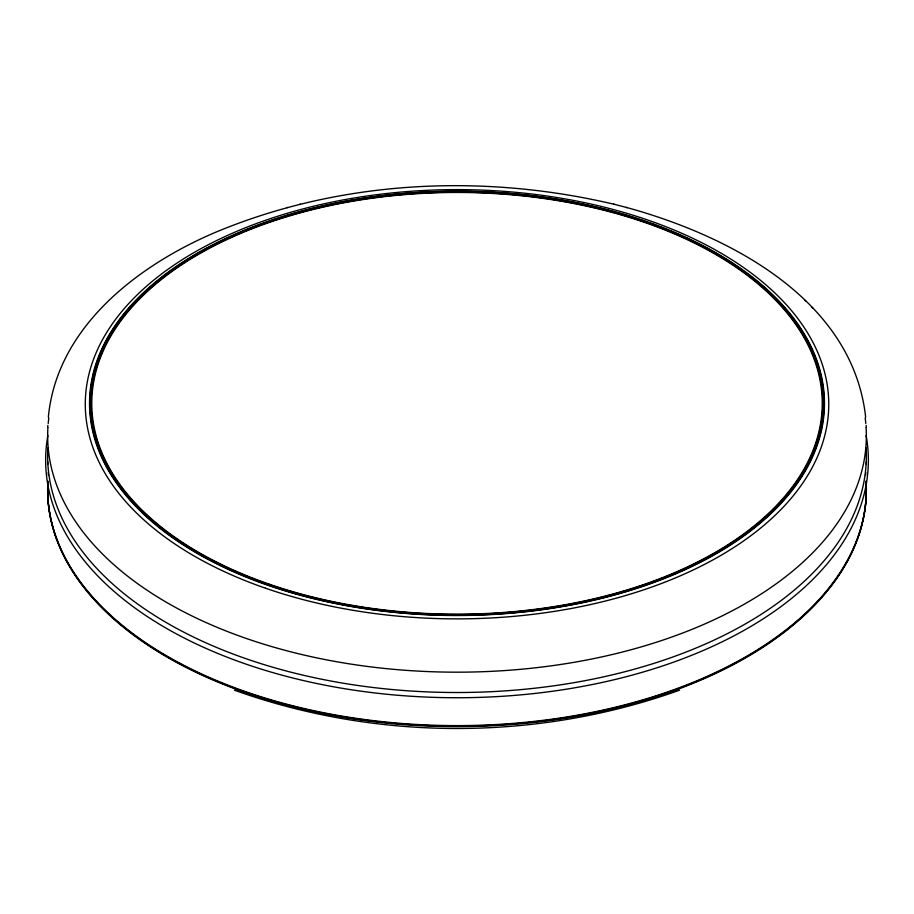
<?xml version="1.0" encoding="UTF-8"?>
<svg xmlns="http://www.w3.org/2000/svg" width="914" height="914" viewBox="0 0 914 914"><rect width="100%" height="100%" fill="white"/><g stroke="black" fill="none" stroke-linecap="round" stroke-linejoin="round"><path stroke-width="1.37" d="M47.757 427.295L47.848 425.387M48.351 417.15C56.782 327.406 137.397 265.7 214.641 232.67C339.779 180.104 482.078 173.192 613.58 204.142L614.357 204.336M679.605 690.173C537.329 741.254 376.671 741.254 234.395 690.173M286.802 207.638L287.636 207.421M299.643 204.336L300.42 204.142M626.364 207.421C728.846 235.469 852.636 299.027 865.649 417.15M613.58 204.142L627.198 207.638M804.766 300.169L805.691 301.094M811.849 307.241L812.797 308.189M866.152 425.387L866.244 427.295M866.084 482.032A409.323 236.326 0 0 1 457 726.596A409.323 236.326 0 0 1 47.916 482.032M866.095 481.564A409.346 236.326 0 0 1 457 726.139A409.346 236.326 0 0 1 47.905 481.564M866.095 481.038A409.346 236.338 0 0 1 457 725.613A409.346 236.338 0 0 1 47.905 481.038M866.106 435.418A411.357 237.503 0 0 1 457 697.736A411.357 237.503 0 0 1 47.894 435.418M866.095 447.929A409.346 236.338 0 0 1 457 692.515A409.346 236.338 0 0 1 47.905 447.929M866.095 427.603A409.346 236.338 0 0 1 457 672.178A409.346 236.338 0 0 1 47.905 427.603M48.214 423.479A409.346 236.338 0 0 1 48.819 417.984M865.181 417.984A409.346 236.338 0 0 1 865.787 423.479M866.335 461.616A409.346 236.338 0 0 1 866.278 464.369M865.787 472.607A409.346 236.338 0 0 1 865.512 475.36M48.488 475.36A409.346 236.338 0 0 1 48.214 472.607M47.722 464.369A409.346 236.338 0 0 1 47.665 461.616M265.54 588.216A371.747 214.63 0 0 0 828.69 407.998A371.747 214.63 0 0 0 276.771 216.538A371.747 214.63 0 0 0 265.54 588.216M267.733 585.2A367.474 212.162 0 0 0 824.417 407.05A367.474 212.162 0 0 0 278.85 217.783A367.474 212.162 0 0 0 267.733 585.2M267.985 584.949A366.994 211.877 0 0 0 823.937 407.027A366.994 211.877 0 0 0 279.078 218.012A366.994 211.877 0 0 0 267.985 584.949M268.259 584.674A366.468 211.58 0 0 0 823.411 407.016A366.468 211.58 0 0 0 279.33 218.275A366.468 211.58 0 0 0 268.259 584.674M268.556 584.389A365.886 211.237 0 0 0 822.829 407.004A365.886 211.237 0 0 0 279.615 218.56A365.886 211.237 0 0 0 268.556 584.389M268.887 584.069A365.234 210.871 0 0 0 822.177 406.993A365.234 210.871 0 0 0 279.924 218.892A365.234 210.871 0 0 0 268.887 584.069"/></g></svg>
